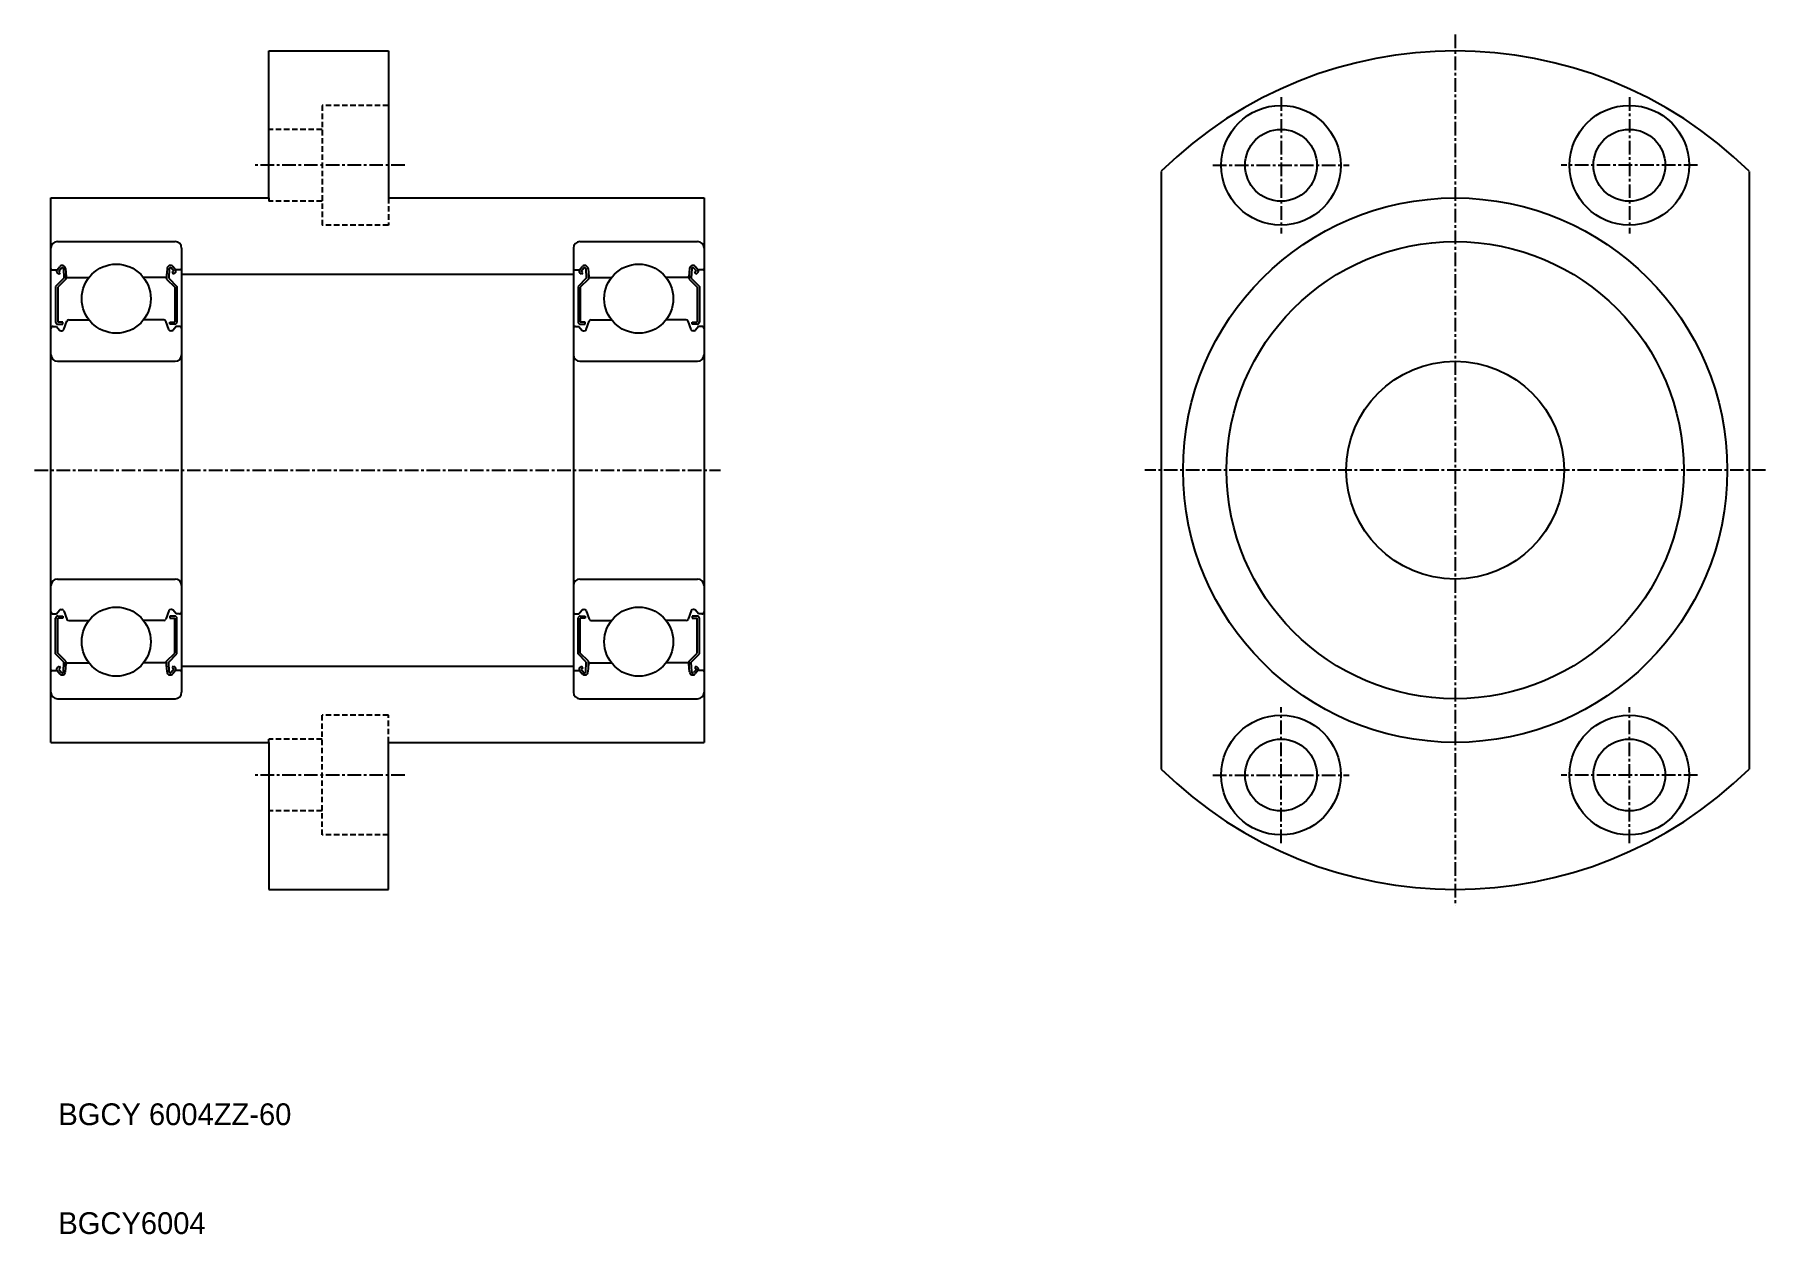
# Model space of a CAD drawing. Extents: x 129 to 288, y 42 to 152.
import ezdxf

# ---------------------------------------------------------------- set-up
doc = ezdxf.new("R2010")
doc.units = 0
doc.linetypes.add('CENTER', pattern=[2, 1.25, -0.25, 0.25, -0.25])
doc.linetypes.add('DASHED', pattern=[0.75, 0.5, -0.25])
doc.layers.get('0').update_dxf_attribs({"linetype": 'CONTINUOUS'})
doc.layers.add('CENTER', color=1, linetype='CENTER')

msp = doc.modelspace()

# ---------------------------------------------------------------- linework, layer by layer
at = {"color": 7, "linetype": 'CONTINUOUS'}
for p, q in [((150.66, 150.27), (161.66, 150.27)), ((150.66, 136.77), (150.66, 150.27)), ((161.66, 150.27), (161.66, 136.77)), ((232.66, 139.21), (232.66, 84.32)), ((286.66, 139.21), (286.66, 84.32)), ((130.66, 86.77), (130.66, 136.77)), ((130.66, 136.77), (150.66, 136.77)), ((161.66, 136.77), (190.66, 136.77)), ((190.66, 136.77), (190.66, 86.77)), ((131.26, 132.77), (142.06, 132.77)), ((142.66, 132.17), (142.66, 91.37)), ((178.66, 132.17), (178.66, 91.37)), ((179.26, 132.77), (190.06, 132.77)), ((131.22, 130.17), (131.47, 130.47)), ((142.1, 130.17), (141.85, 130.47)), ((179.22, 130.17), (179.47, 130.47)), ((190.1, 130.17), (189.85, 130.47)), ((130.76, 130.17), (131.22, 130.17)), ((131.84, 129.4), (131.09, 128.65)), ((131.4, 129.76), (131.24, 129.89)), ((132.04, 129.32), (131.29, 128.57)), ((131.37, 130.04), (131.62, 130.34)), ((131.52, 129.91), (131.37, 130.04)), ((131.4, 129.76), (131.52, 129.91)), ((131.8, 130.28), (131.84, 129.4)), ((132, 130.3), (132.06, 129.56)), ((132.04, 129.79), (132.04, 129.32)), ((132.16, 129.47), (134.15, 129.47)), ((141.16, 129.47), (139.16, 129.47)), ((141.32, 130.3), (141.26, 129.56)), ((141.28, 129.79), (141.28, 129.32)), ((141.28, 129.32), (142.03, 128.57)), ((141.52, 130.28), (141.48, 129.4)), ((141.48, 129.4), (142.23, 128.65)), ((141.95, 130.04), (141.69, 130.34)), ((141.79, 129.91), (141.95, 130.04)), ((141.92, 129.76), (141.79, 129.91)), ((141.92, 129.76), (142.07, 129.89)), ((142.56, 130.17), (142.1, 130.17)), ((142.66, 129.77), (178.66, 129.77)), ((178.76, 130.17), (179.22, 130.17)), ((179.84, 129.4), (179.09, 128.65)), ((179.4, 129.76), (179.24, 129.89)), ((180.04, 129.32), (179.29, 128.57)), ((179.37, 130.04), (179.62, 130.34)), ((179.52, 129.91), (179.37, 130.04)), ((179.4, 129.76), (179.52, 129.91)), ((179.8, 130.28), (179.84, 129.4)), ((180, 130.3), (180.06, 129.56)), ((180.04, 129.79), (180.04, 129.32)), ((180.16, 129.47), (182.15, 129.47)), ((189.16, 129.47), (187.16, 129.47)), ((189.32, 130.3), (189.26, 129.56)), ((189.28, 129.79), (189.28, 129.32)), ((189.28, 129.32), (190.03, 128.57)), ((189.52, 130.28), (189.48, 129.4)), ((189.48, 129.4), (190.23, 128.65)), ((189.95, 130.04), (189.69, 130.34)), ((189.79, 129.91), (189.95, 130.04)), ((189.92, 129.76), (189.79, 129.91)), ((189.92, 129.76), (190.07, 129.89)), ((190.56, 130.17), (190.1, 130.17)), ((131.09, 128.65), (131.09, 125.37)), ((131.29, 128.57), (131.29, 125.37)), ((142.03, 128.57), (142.03, 125.37)), ((142.23, 128.65), (142.23, 125.37)), ((179.09, 128.65), (179.09, 125.37)), ((179.29, 128.57), (179.29, 125.37)), ((190.03, 128.57), (190.03, 125.37)), ((190.23, 128.65), (190.23, 125.37)), ((130.86, 124.97), (131.16, 124.97)), ((131.16, 124.97), (131.43, 124.64)), ((131.74, 125.37), (131.29, 125.37)), ((131.29, 125.17), (131.74, 125.17)), ((131.59, 124.57), (131.65, 124.57)), ((131.74, 125.17), (131.74, 125.37)), ((131.84, 124.7), (132.11, 125.44)), ((132.3, 125.57), (134.15, 125.57)), ((141.02, 125.57), (139.16, 125.57)), ((141.48, 124.7), (141.21, 125.44)), ((141.58, 125.17), (141.58, 125.37)), ((141.58, 125.37), (142.03, 125.37)), ((142.03, 125.17), (141.58, 125.17)), ((141.73, 124.57), (141.66, 124.57)), ((142.16, 124.97), (141.88, 124.64)), ((142.46, 124.97), (142.16, 124.97)), ((178.86, 124.97), (179.16, 124.97)), ((179.16, 124.97), (179.43, 124.64)), ((179.74, 125.37), (179.29, 125.37)), ((179.29, 125.17), (179.74, 125.17)), ((179.59, 124.57), (179.65, 124.57)), ((179.74, 125.17), (179.74, 125.37)), ((179.84, 124.7), (180.11, 125.44)), ((180.3, 125.57), (182.15, 125.57)), ((189.02, 125.57), (187.16, 125.57)), ((189.48, 124.7), (189.21, 125.44)), ((189.58, 125.17), (189.58, 125.37)), ((189.58, 125.37), (190.03, 125.37)), ((190.03, 125.17), (189.58, 125.17)), ((189.73, 124.57), (189.66, 124.57)), ((190.16, 124.97), (189.88, 124.64)), ((190.46, 124.97), (190.16, 124.97)), ((131.26, 121.77), (142.06, 121.77)), ((179.26, 121.77), (190.06, 121.77)), ((131.26, 101.77), (142.06, 101.77)), ((179.26, 101.77), (190.06, 101.77)), ((131.16, 98.57), (131.43, 98.9)), ((131.59, 98.97), (131.65, 98.97)), ((131.84, 98.84), (132.11, 98.1)), ((141.48, 98.84), (141.21, 98.1)), ((141.73, 98.97), (141.66, 98.97)), ((142.16, 98.57), (141.88, 98.9)), ((179.16, 98.57), (179.43, 98.9)), ((179.59, 98.97), (179.65, 98.97)), ((179.84, 98.84), (180.11, 98.1)), ((189.48, 98.84), (189.21, 98.1)), ((189.73, 98.97), (189.66, 98.97)), ((190.16, 98.57), (189.88, 98.9)), ((130.86, 98.57), (131.16, 98.57)), ((131.09, 94.89), (131.09, 98.17)), ((131.29, 98.37), (131.74, 98.37)), ((131.74, 98.17), (131.29, 98.17)), ((131.29, 94.97), (131.29, 98.17)), ((131.74, 98.37), (131.74, 98.17)), ((132.3, 97.97), (134.15, 97.97)), ((141.02, 97.97), (139.16, 97.97)), ((141.58, 98.37), (141.58, 98.17)), ((142.03, 98.37), (141.58, 98.37)), ((141.58, 98.17), (142.03, 98.17)), ((142.03, 94.97), (142.03, 98.17)), ((142.46, 98.57), (142.16, 98.57)), ((142.23, 94.89), (142.23, 98.17)), ((178.86, 98.57), (179.16, 98.57)), ((179.09, 94.89), (179.09, 98.17)), ((179.29, 98.37), (179.74, 98.37)), ((179.74, 98.17), (179.29, 98.17)), ((179.29, 94.97), (179.29, 98.17)), ((179.74, 98.37), (179.74, 98.17)), ((180.3, 97.97), (182.15, 97.97)), ((189.02, 97.97), (187.16, 97.97)), ((190.03, 98.37), (189.58, 98.37)), ((189.58, 98.37), (189.58, 98.17)), ((189.58, 98.17), (190.03, 98.17)), ((190.03, 94.97), (190.03, 98.17)), ((190.46, 98.57), (190.16, 98.57)), ((190.23, 94.89), (190.23, 98.17)), ((131.84, 94.14), (131.09, 94.89)), ((132.04, 94.22), (131.29, 94.97)), ((131.8, 93.26), (131.84, 94.14)), ((132, 93.24), (132.06, 93.98)), ((132.04, 93.75), (132.04, 94.22)), ((132.16, 94.07), (134.15, 94.07)), ((141.16, 94.07), (139.16, 94.07)), ((141.32, 93.24), (141.26, 93.98)), ((141.28, 94.22), (142.03, 94.97)), ((141.28, 93.75), (141.28, 94.22)), ((141.48, 94.14), (142.23, 94.89)), ((141.52, 93.26), (141.48, 94.14)), ((179.84, 94.14), (179.09, 94.89)), ((180.04, 94.22), (179.29, 94.97)), ((179.8, 93.26), (179.84, 94.14)), ((180, 93.24), (180.06, 93.98)), ((180.04, 93.75), (180.04, 94.22)), ((180.16, 94.07), (182.15, 94.07)), ((189.16, 94.07), (187.16, 94.07)), ((189.32, 93.24), (189.26, 93.98)), ((189.28, 94.22), (190.03, 94.97)), ((189.28, 93.75), (189.28, 94.22)), ((189.48, 94.14), (190.23, 94.89)), ((189.52, 93.26), (189.48, 94.14)), ((130.76, 93.37), (131.22, 93.37)), ((131.22, 93.37), (131.47, 93.07)), ((131.4, 93.78), (131.24, 93.65)), ((131.52, 93.63), (131.37, 93.5)), ((131.37, 93.5), (131.62, 93.2)), ((131.4, 93.78), (131.52, 93.63)), ((141.95, 93.5), (141.69, 93.2)), ((141.92, 93.78), (141.79, 93.63)), ((141.79, 93.63), (141.95, 93.5)), ((142.1, 93.37), (141.85, 93.07)), ((141.92, 93.78), (142.07, 93.65)), ((142.56, 93.37), (142.1, 93.37)), ((142.66, 93.77), (178.66, 93.77)), ((178.76, 93.37), (179.22, 93.37)), ((179.22, 93.37), (179.47, 93.07)), ((179.4, 93.78), (179.24, 93.65)), ((179.52, 93.63), (179.37, 93.5)), ((179.37, 93.5), (179.62, 93.2)), ((179.4, 93.78), (179.52, 93.63)), ((189.95, 93.5), (189.69, 93.2)), ((189.92, 93.78), (189.79, 93.63)), ((189.79, 93.63), (189.95, 93.5)), ((190.1, 93.37), (189.85, 93.07)), ((189.92, 93.78), (190.07, 93.65)), ((190.56, 93.37), (190.1, 93.37)), ((131.26, 90.77), (142.06, 90.77)), ((179.26, 90.77), (190.06, 90.77)), ((130.66, 86.77), (150.66, 86.77)), ((150.66, 86.77), (150.66, 73.27)), ((161.66, 86.77), (190.66, 86.77)), ((161.66, 73.27), (161.66, 86.77)), ((150.66, 73.27), (161.66, 73.27))]:
    msp.add_line(p, q, dxfattribs=at)
at = {"color": 3, "linetype": 'DASHED'}
for p, q in [((161.66, 145.27), (155.56, 145.27)), ((155.56, 145.27), (155.56, 134.27)), ((155.56, 143.07), (150.66, 143.07)), ((150.66, 136.77), (150.66, 136.47)), ((161.66, 136.77), (161.66, 134.27)), ((155.56, 136.47), (150.66, 136.47)), ((161.66, 134.27), (155.56, 134.27)), ((155.56, 78.27), (155.56, 89.27)), ((161.66, 89.27), (155.56, 89.27)), ((161.66, 86.77), (161.66, 89.27)), ((150.66, 86.77), (150.66, 87.07)), ((155.56, 87.07), (150.66, 87.07)), ((155.56, 80.47), (150.66, 80.47)), ((161.66, 78.27), (155.56, 78.27))]:
    msp.add_line(p, q, dxfattribs=at)
at = {"color": 7, "linetype": 'CONTINUOUS'}
for centre, radius in [((243.66, 139.77), 5.5), ((275.66, 139.77), 5.5), ((243.66, 139.77), 3.3), ((275.66, 139.77), 3.3), ((259.66, 111.77), 25), ((259.66, 111.77), 21), ((136.66, 127.52), 3.17), ((184.66, 127.52), 3.17), ((259.66, 111.77), 10), ((136.66, 96.02), 3.17), ((184.66, 96.02), 3.17), ((243.66, 83.77), 5.5), ((275.66, 83.77), 5.5), ((243.66, 83.77), 3.3), ((275.66, 83.77), 3.3)]:
    msp.add_circle(centre, radius, dxfattribs=at)
for centre, radius, start, end in [((259.66, 111.77), 38.5, 45.4687, 134.5313), ((131.26, 132.17), 0.6, 90, 180), ((142.06, 132.17), 0.6, 0, 90), ((179.26, 132.17), 0.6, 90, 180), ((190.06, 132.17), 0.6, 0, 90), ((131.7, 130.27), 0.3, 4.9967, 140.002), ((141.62, 130.27), 0.3, 39.998, 175.0033), ((179.7, 130.27), 0.3, 4.9967, 140.002), ((189.62, 130.27), 0.3, 39.998, 175.0033), ((130.76, 130.27), 0.1, 180, 270), ((131.37, 130.04), 0.2, 140.002, 230.0826), ((131.7, 130.27), 0.1, 2.8198, 140.0002), ((132.16, 129.57), 0.1, 184.9967, 270), ((141.16, 129.57), 0.1, 270, 355.0033), ((141.62, 130.27), 0.1, 39.9998, 177.1802), ((141.94, 130.04), 0.2, 309.9174, 39.998), ((142.56, 130.27), 0.1, 270, 0), ((178.76, 130.27), 0.1, 180, 270), ((179.37, 130.04), 0.2, 140.002, 230.0826), ((179.7, 130.27), 0.1, 2.8198, 140.0002), ((180.16, 129.57), 0.1, 184.9967, 270), ((189.16, 129.57), 0.1, 270, 355.0033), ((189.62, 130.27), 0.1, 39.9998, 177.1802), ((189.94, 130.04), 0.2, 309.9174, 39.998), ((190.56, 130.27), 0.1, 270, 0), ((130.86, 124.77), 0.2, 90, 180), ((131.29, 125.37), 0.2, 180, 270), ((131.59, 124.77), 0.2, 219.9945, 270), ((131.65, 124.77), 0.2, 270, 339.9914), ((132.3, 125.37), 0.2, 90, 159.9914), ((141.02, 125.37), 0.2, 20.0086, 90), ((141.66, 124.77), 0.2, 200.0086, 270), ((141.73, 124.77), 0.2, 270, 320.0055), ((142.03, 125.37), 0.2, 270, 0), ((142.46, 124.77), 0.2, 0, 90), ((178.86, 124.77), 0.2, 90, 180), ((179.29, 125.37), 0.2, 180, 270), ((179.59, 124.77), 0.2, 219.9945, 270), ((179.65, 124.77), 0.2, 270, 339.9914), ((180.3, 125.37), 0.2, 90, 159.9914), ((189.02, 125.37), 0.2, 20.0086, 90), ((189.66, 124.77), 0.2, 200.0086, 270), ((189.73, 124.77), 0.2, 270, 320.0055), ((190.03, 125.37), 0.2, 270, 0), ((190.46, 124.77), 0.2, 0, 90), ((131.26, 122.37), 0.6, 180, 270), ((142.06, 122.37), 0.6, 270, 0), ((179.26, 122.37), 0.6, 180, 270), ((190.06, 122.37), 0.6, 270, 0), ((131.26, 101.17), 0.6, 90, 180), ((142.06, 101.17), 0.6, 0, 90), ((179.26, 101.17), 0.6, 90, 180), ((190.06, 101.17), 0.6, 0, 90), ((130.86, 98.77), 0.2, 180, 270), ((131.59, 98.77), 0.2, 90, 140.0055), ((131.65, 98.77), 0.2, 20.0086, 90), ((141.66, 98.77), 0.2, 90, 159.9914), ((141.73, 98.77), 0.2, 39.9945, 90), ((142.46, 98.77), 0.2, 270, 0), ((178.86, 98.77), 0.2, 180, 270), ((179.59, 98.77), 0.2, 90, 140.0055), ((179.65, 98.77), 0.2, 20.0086, 90), ((189.66, 98.77), 0.2, 90, 159.9914), ((189.73, 98.77), 0.2, 39.9945, 90), ((190.46, 98.77), 0.2, 270, 0), ((131.29, 98.17), 0.2, 90, 180), ((132.3, 98.17), 0.2, 200.0086, 270), ((141.02, 98.17), 0.2, 270, 339.9914), ((142.03, 98.17), 0.2, 0, 90), ((179.29, 98.17), 0.2, 90, 180), ((180.3, 98.17), 0.2, 200.0086, 270), ((189.02, 98.17), 0.2, 270, 339.9914), ((190.03, 98.17), 0.2, 0, 90), ((132.16, 93.97), 0.1, 90, 175.0033), ((141.16, 93.97), 0.1, 4.9967, 90), ((180.16, 93.97), 0.1, 90, 175.0033), ((189.16, 93.97), 0.1, 4.9967, 90), ((130.76, 93.27), 0.1, 90, 180), ((131.37, 93.5), 0.2, 129.9174, 219.998), ((131.7, 93.26), 0.3, 219.998, 355.0033), ((131.7, 93.26), 0.1, 219.9998, 357.1802), ((141.62, 93.26), 0.3, 184.9967, 320.002), ((141.62, 93.26), 0.1, 182.8198, 320.0002), ((141.94, 93.5), 0.2, 320.002, 50.0826), ((142.56, 93.27), 0.1, 0, 90), ((178.76, 93.27), 0.1, 90, 180), ((179.37, 93.5), 0.2, 129.9174, 219.998), ((179.7, 93.26), 0.3, 219.998, 355.0033), ((179.7, 93.26), 0.1, 219.9998, 357.1802), ((189.62, 93.26), 0.3, 184.9967, 320.002), ((189.62, 93.26), 0.1, 182.8198, 320.0002), ((189.94, 93.5), 0.2, 320.002, 50.0826), ((190.56, 93.27), 0.1, 0, 90), ((131.26, 91.37), 0.6, 180, 270), ((142.06, 91.37), 0.6, 270, 0), ((179.26, 91.37), 0.6, 180, 270), ((190.06, 91.37), 0.6, 270, 0), ((259.66, 111.77), 38.5, 225.4687, 314.5313)]:
    msp.add_arc(centre, radius, start, end, dxfattribs=at)
at = {"layer": 'CENTER', "color": 1, "linetype": 'CENTER'}
for p, q in [((259.66, 151.77), (259.66, 71.77)), ((243.66, 146.02), (243.66, 133.52)), ((275.66, 146.02), (275.66, 133.52)), ((163.16, 139.77), (149.16, 139.77)), ((237.41, 139.77), (249.91, 139.77)), ((281.91, 139.77), (269.41, 139.77)), ((129.16, 111.77), (192.16, 111.77)), ((288.16, 111.77), (231.16, 111.77)), ((243.66, 77.52), (243.66, 90.02)), ((275.66, 77.52), (275.66, 90.02)), ((163.16, 83.77), (149.16, 83.77)), ((237.41, 83.77), (249.91, 83.77)), ((281.91, 83.77), (269.41, 83.77))]:
    msp.add_line(p, q, dxfattribs=at)

# ---------------------------------------------------------------- texts
at = {"color": 7, "linetype": 'CONTINUOUS'}
for s, p in [('BGCY 6004ZZ-60', (131.34, 51.62)), ('BGCY6004', (131.34, 41.62))]:
    msp.add_text(s, height=2, dxfattribs=at).set_placement(p)

doc.saveas('drawing.dxf')
